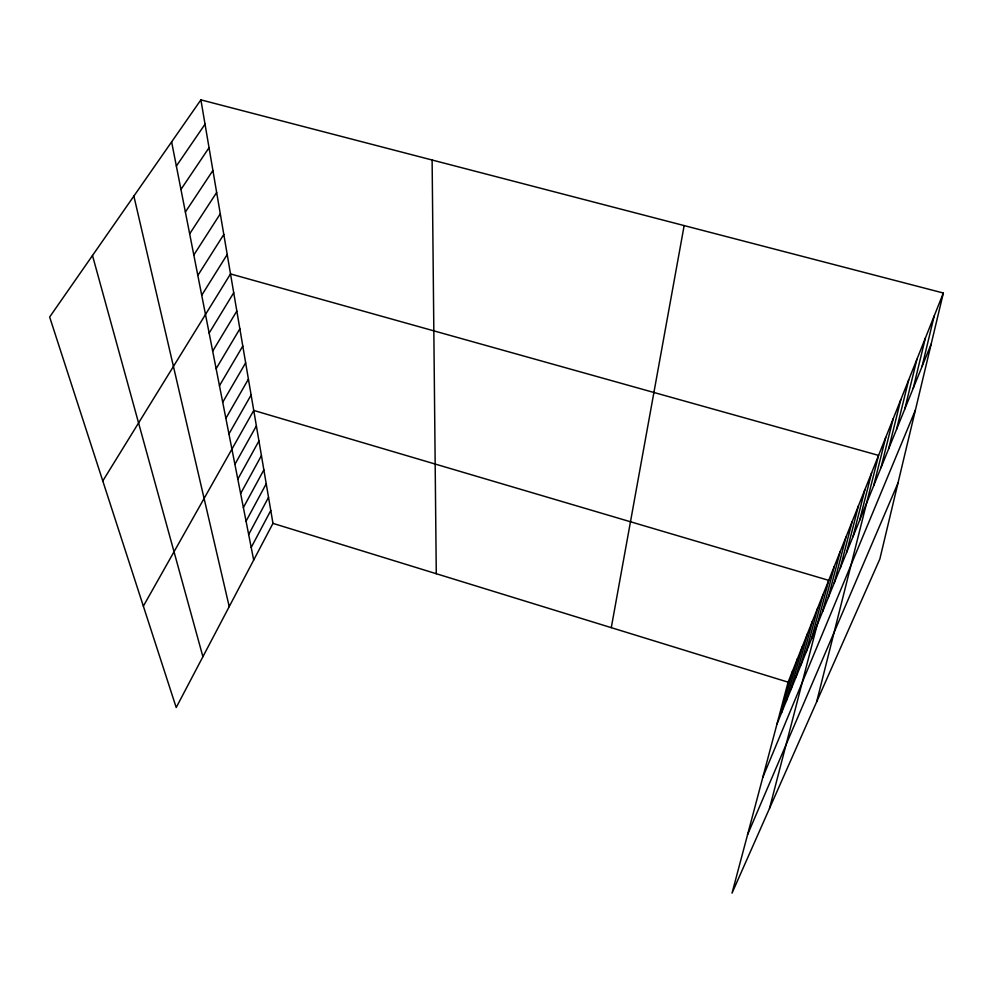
<?xml version="1.0" encoding="UTF-8"?>
<svg xmlns="http://www.w3.org/2000/svg" width="993" height="993" viewBox="0 0 993 993"><rect width="100%" height="100%" fill="white"/><g stroke="black" fill="none" stroke-linecap="round" stroke-linejoin="round"><path stroke-width="1.49" d="M611.278 627.663L684.152 225.585M943.35 293.022L879.848 558.997L732.027 893.141L788.107 682.166L943.35 293.022L200.896 99.859L49.65 317.015L176.208 707.525L272.963 523.373L200.896 99.859M922.025 366.578L934.214 315.923M913.212 388.288L925.402 338.005M904.722 409.215L916.911 359.305M896.542 429.386L908.707 379.86M888.636 448.848L900.788 399.72M881.014 467.653L893.129 418.897M816.643 701.877L878.569 455.39L230.513 273.919L102.788 480.96M873.641 485.813L885.731 437.454M859.628 520.344L871.643 472.767M846.508 552.691L858.424 505.896M852.962 536.779L864.928 489.586M840.252 568.095L852.131 521.697M828.311 597.525L840.078 551.897M834.194 583.04L846.011 537.014M769.513 808.426L828.721 580.346L253.749 410.432L143.352 606.14M822.614 611.576L834.319 566.333M806.167 652.103L817.698 608.001M811.542 638.871L823.123 594.385M790.949 689.601L802.282 646.629M795.877 677.462L807.272 634.117M800.954 664.962L812.411 621.246M781.503 712.875L792.699 670.635M786.171 701.393L797.429 658.793M776.973 724.046L931.173 344.037M762.823 777.283L915.385 410.134M747.555 834.716L897.982 483.045M251.204 547.466L270.779 510.514M248.672 534.519L268.532 497.319M246.053 521.226L266.223 483.777M243.384 507.584L263.865 469.875M240.629 493.571L261.432 455.613M237.811 479.172L258.937 440.966M234.894 464.364L256.38 425.91M228.936 433.953L251.117 395.003M225.87 418.338L248.424 379.14M222.717 402.264L245.643 362.842M219.465 385.731L242.788 346.073M216.126 368.713L239.859 328.807M212.688 351.174L236.831 311.045M209.138 333.114L233.715 292.761M201.716 295.281L227.211 254.493M197.83 275.458L223.797 234.472M193.809 255.002L220.285 213.805M189.663 233.864L216.66 192.481M185.381 212.03L212.912 170.461M180.949 189.44L209.039 147.709M176.357 166.079L205.03 124.187M272.963 523.373L788.107 682.166M92.486 255.499L202.907 656.708M133.869 196.08L229.222 606.624M171.615 141.887L253.687 560.077M432.116 160.01L436.275 573.718"/></g></svg>
